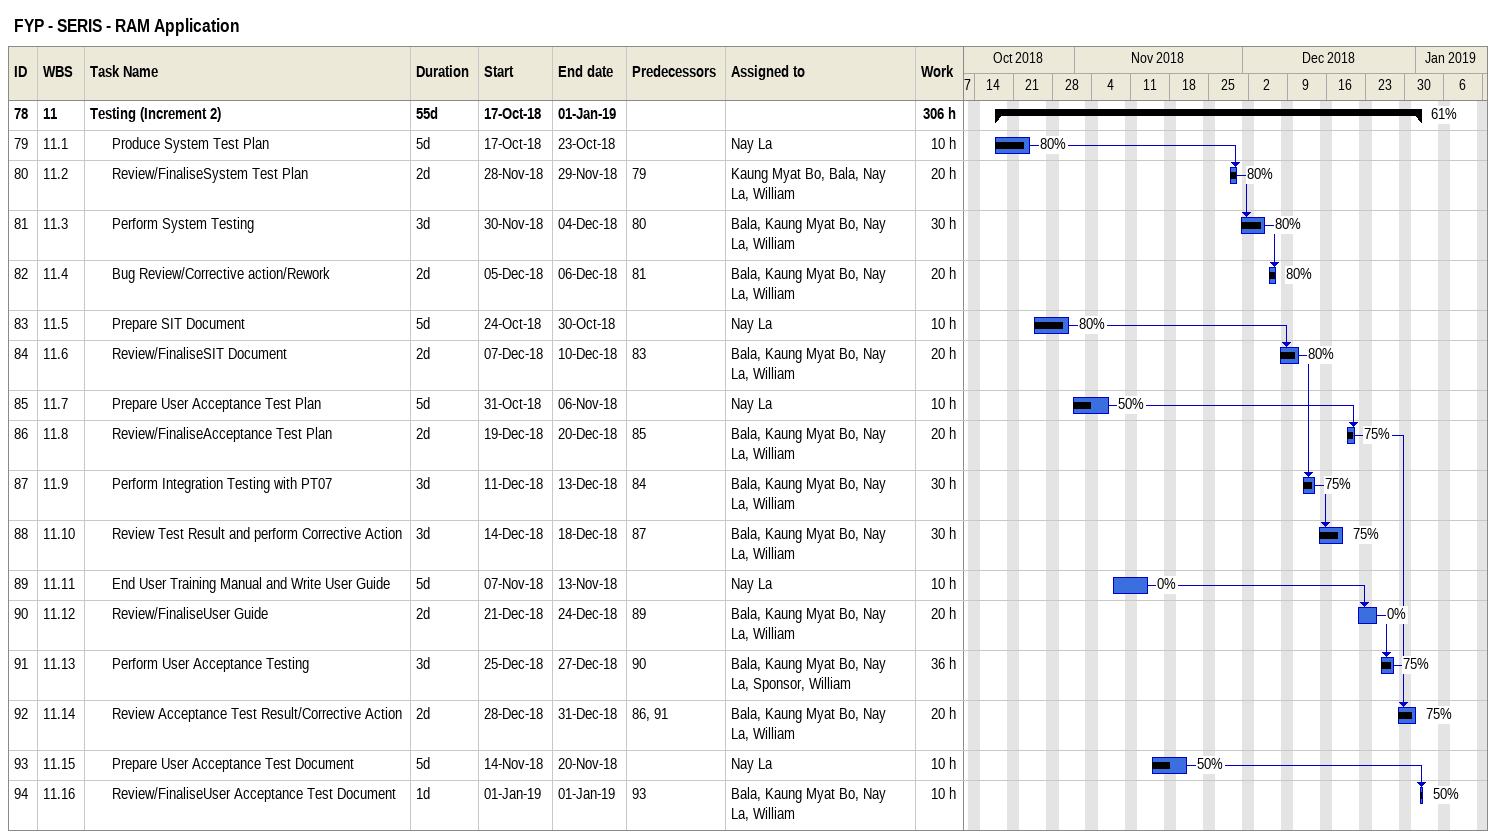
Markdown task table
FYP - SERIS - RAM Application

| ID | WBS | Task | Duration | Start | Finish | Predecessors | Resources | % complete | Work (h) |
|---|---|---|---|---|---|---|---|---|---|
| 78 | 11 | **Testing (Increment 2)** | 55d | 2018-10-17 | 2019-01-01 |  |  | 61 | 306 |
| 79 | 11.1 | Produce System Test Plan | 5d | 2018-10-17 | 2018-10-23 |  | Nay La | 80 | 10 |
| 80 | 11.2 | Review/FinaliseSystem Test Plan | 2d | 2018-11-28 | 2018-11-29 | 79 | Kaung Myat Bo, Bala, Nay La, William | 80 | 20 |
| 81 | 11.3 | Perform System Testing | 3d | 2018-11-30 | 2018-12-04 | 80 | Bala, Kaung Myat Bo, Nay La, William | 80 | 30 |
| 82 | 11.4 | Bug Review/Corrective action/Rework | 2d | 2018-12-05 | 2018-12-06 | 81 | Bala, Kaung Myat Bo, Nay La, William | 80 | 20 |
| 83 | 11.5 | Prepare SIT Document | 5d | 2018-10-24 | 2018-10-30 |  | Nay La | 80 | 10 |
| 84 | 11.6 | Review/FinaliseSIT Document | 2d | 2018-12-07 | 2018-12-10 | 83 | Bala, Kaung Myat Bo, Nay La, William | 80 | 20 |
| 85 | 11.7 | Prepare User Acceptance Test Plan | 5d | 2018-10-31 | 2018-11-06 |  | Nay La | 50 | 10 |
| 86 | 11.8 | Review/FinaliseAcceptance Test Plan | 2d | 2018-12-19 | 2018-12-20 | 85 | Bala, Kaung Myat Bo, Nay La, William | 75 | 20 |
| 87 | 11.9 | Perform Integration Testing with PT07 | 3d | 2018-12-11 | 2018-12-13 | 84 | Bala, Kaung Myat Bo, Nay La, William | 75 | 30 |
| 88 | 11.10 | Review Test Result and perform Corrective Action | 3d | 2018-12-14 | 2018-12-18 | 87 | Bala, Kaung Myat Bo, Nay La, William | 75 | 30 |
| 89 | 11.11 | End User Training Manual and Write User Guide | 5d | 2018-11-07 | 2018-11-13 |  | Nay La | 0 | 10 |
| 90 | 11.12 | Review/FinaliseUser Guide | 2d | 2018-12-21 | 2018-12-24 | 89 | Bala, Kaung Myat Bo, Nay La, William | 0 | 20 |
| 91 | 11.13 | Perform User Acceptance Testing | 3d | 2018-12-25 | 2018-12-27 | 90 | Bala, Kaung Myat Bo, Nay La, Sponsor, William | 75 | 36 |
| 92 | 11.14 | Review Acceptance Test Result/Corrective Action | 2d | 2018-12-28 | 2018-12-31 | 86, 91 | Bala, Kaung Myat Bo, Nay La, William | 75 | 20 |
| 93 | 11.15 | Prepare User Acceptance Test Document | 5d | 2018-11-14 | 2018-11-20 |  | Nay La | 50 | 10 |
| 94 | 11.16 | Review/FinaliseUser Acceptance Test Document | 1d | 2019-01-01 | 2019-01-01 | 93 | Bala, Kaung Myat Bo, Nay La, William | 50 | 10 |
